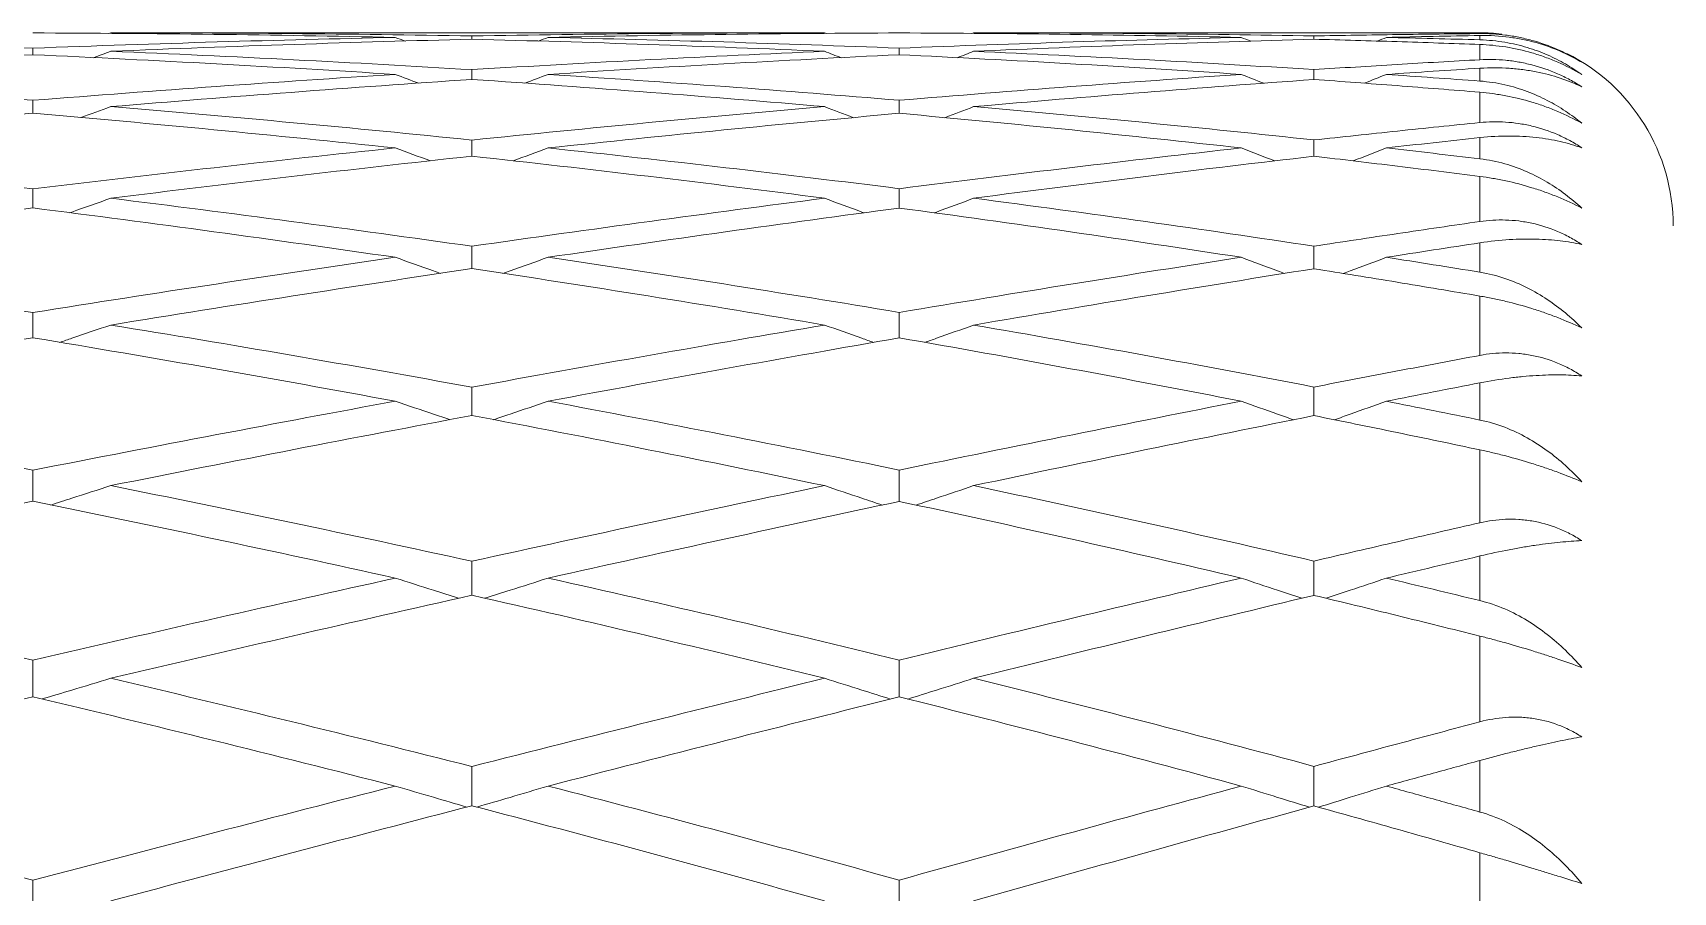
# Model space of a CAD drawing. Extents: x 6453 to 7582, y 0 to 827.
# Drawn here: x 6893.7 to 6902.19, y 230.31 to 234.76 of the extents above; entities that cross this region are included whole.
import ezdxf

# ---------------------------------------------------------------- set-up
doc = ezdxf.new("R2010")
doc.units = 0
doc.header["$LTSCALE"] = 30
doc.header["$MEASUREMENT"] = 0
doc.layers.add('1', color=7, linetype='CONTINUOUS')

msp = doc.modelspace()

# ---------------------------------------------------------------- linework, layer by layer
at = {"layer": '1', "color": 7, "linetype": 'Continuous', "lineweight": 18}
for p, q in [((6897.7934, 234.7633), (6894.099, 234.7633)), ((6901.1855, 234.7633), (6898.565, 234.7633))]:
    msp.add_line(p, q, dxfattribs=at)
at = {"layer": '1', "color": 7, "linetype": 'Continuous', "lineweight": 13}
msp.add_line((6901.1855, 234.7592), (6901.1855, 234.7633), dxfattribs=at)
at = {"layer": '1', "color": 7, "linetype": 'Continuous', "lineweight": 18}
for start, end in [(83.54815, 90), (0, 63.25173)]:
    msp.add_arc((6901.1855, 233.7633), 1, start, end, dxfattribs=at)
for points in [[(6895.5718, 234.7393), (6895.2584, 234.746), (6894.6323, 234.7565), (6894.0077, 234.7614), (6893.6958, 234.7625)], [(6894.0892, 234.7596), (6894.0925, 234.7608), (6894.0957, 234.7621), (6894.099, 234.7633)], [(6894.099, 234.7633), (6894.4098, 234.7633), (6895.032, 234.7606), (6895.6556, 234.7525), (6895.9678, 234.747)], [(6895.9678, 234.747), (6896.2802, 234.7525), (6896.8969, 234.7607), (6897.4973, 234.7633), (6897.7934, 234.7633)], [(6895.9678, 234.747), (6895.9678, 234.7414), (6895.9678, 234.7357), (6895.9678, 234.7301)], [(6898.1799, 234.7625), (6897.8851, 234.7614), (6897.2874, 234.7564), (6896.6734, 234.746), (6896.3624, 234.7393)], [(6897.8038, 234.7592), (6897.8003, 234.7605), (6897.7969, 234.7619), (6897.7934, 234.7633)], [(6899.95, 234.7393), (6899.6561, 234.7459), (6899.0671, 234.7564), (6898.476, 234.7614), (6898.1799, 234.7625)], [(6898.5556, 234.7595), (6898.5587, 234.7608), (6898.5619, 234.762), (6898.565, 234.7633)], [(6898.565, 234.7633), (6898.8597, 234.7633), (6899.448, 234.7606), (6900.0339, 234.7525), (6900.3263, 234.7471)], [(6900.3263, 234.7471), (6900.4721, 234.7498), (6900.7611, 234.7545), (6901.0449, 234.7579), (6901.1855, 234.7592)], [(6900.3263, 234.7471), (6900.3263, 234.7414), (6900.3263, 234.7357), (6900.3263, 234.73)], [(6901.1855, 234.7491), (6901.1049, 234.7477), (6900.9435, 234.7446), (6900.7818, 234.7411), (6900.7009, 234.7393)], [(6891.7811, 234.7393), (6892.1088, 234.7326), (6892.7557, 234.7165), (6893.3853, 234.6953), (6893.6958, 234.6835)], [(6893.6958, 234.6835), (6894.0187, 234.6958), (6894.6542, 234.7172), (6895.2693, 234.7329), (6895.5718, 234.7393)], [(6893.6958, 234.6835), (6893.6958, 234.6723), (6893.6958, 234.6611), (6893.6958, 234.6499)], [(6894.0103, 234.6343), (6894.0399, 234.6453), (6894.0695, 234.6564), (6894.099, 234.6674)], [(6895.9678, 234.7301), (6895.6661, 234.7225), (6895.0529, 234.7046), (6894.4202, 234.6808), (6894.099, 234.6674)], [(6894.099, 234.6674), (6894.4188, 234.6541), (6895.05, 234.6247), (6895.6646, 234.5906), (6895.9678, 234.5724)], [(6895.5718, 234.7393), (6895.5889, 234.7328), (6895.606, 234.7263), (6895.6231, 234.7198)], [(6897.7934, 234.6674), (6897.4892, 234.6807), (6896.8808, 234.7044), (6896.2721, 234.7224), (6895.9678, 234.7301)], [(6895.9678, 234.5724), (6896.2802, 234.5912), (6896.8969, 234.6258), (6897.4973, 234.6545), (6897.7934, 234.6674)], [(6896.3121, 234.72), (6896.3289, 234.7264), (6896.3457, 234.7329), (6896.3624, 234.7393)], [(6896.3624, 234.7393), (6896.6656, 234.7328), (6897.2718, 234.7171), (6897.8773, 234.6957), (6898.1799, 234.6836)], [(6897.7934, 234.6674), (6897.8221, 234.6562), (6897.8509, 234.645), (6897.8796, 234.6339)], [(6898.1799, 234.6836), (6898.4847, 234.6958), (6899.0844, 234.7172), (6899.6647, 234.7329), (6899.95, 234.7393)], [(6898.1799, 234.6836), (6898.1799, 234.6723), (6898.1799, 234.661), (6898.1799, 234.6497)], [(6898.4797, 234.634), (6898.5082, 234.6451), (6898.5366, 234.6563), (6898.565, 234.6674)], [(6900.3263, 234.73), (6900.0343, 234.7222), (6899.4488, 234.7039), (6898.8602, 234.6804), (6898.565, 234.6674)], [(6898.565, 234.6674), (6898.8597, 234.6544), (6899.448, 234.6256), (6900.0339, 234.5912), (6900.3263, 234.5726)], [(6899.9991, 234.7196), (6899.9828, 234.7262), (6899.9664, 234.7327), (6899.95, 234.7393)], [(6901.1855, 234.7028), (6901.0426, 234.708), (6900.7566, 234.7178), (6900.4698, 234.7262), (6900.3263, 234.73)], [(6900.6543, 234.7205), (6900.6699, 234.7267), (6900.6854, 234.733), (6900.7009, 234.7393)], [(6900.7009, 234.7393), (6900.7818, 234.7375), (6900.9434, 234.7335), (6901.1048, 234.7292), (6901.1855, 234.7269)], [(6901.1855, 234.7269), (6901.2303, 234.7256), (6901.3158, 234.7167), (6901.4317, 234.6889), (6901.5359, 234.6501), (6901.6288, 234.6031), (6901.6854, 234.5667), (6901.7123, 234.5475)], [(6893.6958, 234.6499), (6893.3853, 234.6358), (6892.7557, 234.6048), (6892.1088, 234.5679), (6891.7811, 234.5478)], [(6895.5718, 234.5478), (6895.2674, 234.5672), (6894.6504, 234.6037), (6894.0168, 234.6353), (6893.6958, 234.6499)], [(6895.9678, 234.5724), (6895.9678, 234.5555), (6895.9678, 234.5387), (6895.9678, 234.5218)], [(6898.1799, 234.6497), (6897.8779, 234.6353), (6897.273, 234.6038), (6896.6662, 234.5673), (6896.3624, 234.5478)], [(6899.95, 234.5478), (6899.6561, 234.5677), (6899.0671, 234.6045), (6898.476, 234.6356), (6898.1799, 234.6497)], [(6900.3263, 234.5726), (6900.4698, 234.5817), (6900.7566, 234.5995), (6901.0427, 234.616), (6901.1855, 234.6239)], [(6900.3263, 234.5726), (6900.3263, 234.5556), (6900.3263, 234.5386), (6900.3263, 234.5216)], [(6901.1855, 234.5798), (6901.1048, 234.5746), (6900.9434, 234.5642), (6900.7818, 234.5533), (6900.7009, 234.5478)], [(6891.7811, 234.5478), (6892.1089, 234.5278), (6892.7557, 234.4852), (6893.3853, 234.4382), (6893.6958, 234.4136)], [(6893.6958, 234.4136), (6894.0186, 234.4392), (6894.654, 234.487), (6895.2692, 234.5286), (6895.5718, 234.5478)], [(6895.9678, 234.5218), (6895.6566, 234.5008), (6895.0339, 234.4562), (6894.4107, 234.4068), (6894.099, 234.3809)], [(6895.5718, 234.5478), (6895.6123, 234.5325), (6895.6529, 234.5173), (6895.6935, 234.502)], [(6897.7934, 234.3809), (6897.4969, 234.4067), (6896.8961, 234.456), (6896.2798, 234.5007), (6895.9678, 234.5218)], [(6896.2416, 234.5021), (6896.282, 234.5173), (6896.3222, 234.5325), (6896.3624, 234.5478)], [(6896.3624, 234.5478), (6896.673, 234.5279), (6897.2865, 234.4856), (6897.8847, 234.4385), (6898.1799, 234.4138)], [(6898.1799, 234.4138), (6898.4764, 234.4386), (6899.068, 234.4858), (6899.6565, 234.528), (6899.95, 234.5478)], [(6900.3263, 234.5216), (6900.0341, 234.5006), (6899.4484, 234.4561), (6898.86, 234.4068), (6898.565, 234.3809)], [(6899.95, 234.5478), (6899.9889, 234.5324), (6900.0277, 234.517), (6900.0666, 234.5017)], [(6901.1855, 234.4554), (6901.0427, 234.4671), (6900.7566, 234.4899), (6900.4698, 234.5113), (6900.3263, 234.5216)], [(6900.5866, 234.5022), (6900.6248, 234.5174), (6900.6629, 234.5326), (6900.7009, 234.5478)], [(6900.7009, 234.5478), (6900.7818, 234.5423), (6900.9434, 234.531), (6901.1048, 234.5193), (6901.1855, 234.5134)], [(6901.1855, 234.5134), (6901.2303, 234.51), (6901.3158, 234.4966), (6901.4317, 234.4613), (6901.5359, 234.4144), (6901.6288, 234.3592), (6901.6854, 234.3171), (6901.7123, 234.2949)], [(6893.6958, 234.3467), (6893.6958, 234.369), (6893.6958, 234.3913), (6893.6958, 234.4136)], [(6898.1799, 234.4138), (6898.1799, 234.3914), (6898.1799, 234.3689), (6898.1799, 234.3464)], [(6893.6958, 234.3467), (6893.3756, 234.319), (6892.7363, 234.2614), (6892.0992, 234.1992), (6891.7811, 234.167)], [(6895.5718, 234.167), (6895.2582, 234.2), (6894.632, 234.2629), (6894.0075, 234.3197), (6893.6958, 234.3467)], [(6894.099, 234.3809), (6894.0475, 234.3619), (6893.9959, 234.343), (6893.9442, 234.3241)], [(6894.099, 234.3809), (6894.4186, 234.3543), (6895.0497, 234.2988), (6895.6645, 234.239), (6895.9678, 234.2081)], [(6895.9678, 234.2081), (6896.2726, 234.2392), (6896.8818, 234.2992), (6897.4897, 234.3545), (6897.7934, 234.3809)], [(6898.1799, 234.3464), (6897.878, 234.3189), (6897.2732, 234.2615), (6896.6663, 234.1992), (6896.3624, 234.167)], [(6897.7934, 234.3809), (6897.8432, 234.3618), (6897.893, 234.3428), (6897.943, 234.3237)], [(6899.95, 234.167), (6899.6621, 234.1992), (6899.0792, 234.2613), (6898.4821, 234.3188), (6898.1799, 234.3464)], [(6898.4164, 234.3238), (6898.466, 234.3427), (6898.5156, 234.3618), (6898.565, 234.3809)], [(6898.565, 234.3809), (6898.8655, 234.3545), (6899.4595, 234.2993), (6900.0397, 234.2395), (6900.3263, 234.2084)], [(6900.3263, 234.2084), (6900.4711, 234.2241), (6900.7592, 234.2549), (6901.0439, 234.2841), (6901.1855, 234.2984)], [(6891.7811, 234.167), (6892.0994, 234.1348), (6892.7368, 234.0674), (6893.3759, 233.994), (6893.6958, 233.9558)], [(6893.6958, 233.9558), (6894.0086, 233.9932), (6894.6341, 234.0659), (6895.2593, 234.1341), (6895.5718, 234.167)], [(6895.7535, 234.1002), (6895.6928, 234.1224), (6895.6322, 234.1447), (6895.5718, 234.167)], [(6895.9678, 234.2081), (6895.9678, 234.1802), (6895.9678, 234.1523), (6895.9678, 234.1245)], [(6896.1816, 234.1001), (6896.2421, 234.1224), (6896.3023, 234.1446), (6896.3624, 234.167)], [(6896.3624, 234.167), (6896.6727, 234.134), (6897.2859, 234.0659), (6897.8844, 233.9934), (6898.1799, 233.9562)], [(6898.1799, 233.9562), (6898.4813, 233.9942), (6899.0777, 234.0674), (6899.6614, 234.1347), (6899.95, 234.167)], [(6899.95, 234.167), (6900.0079, 234.1445), (6900.0657, 234.1221), (6900.1236, 234.0998)], [(6900.3263, 234.2084), (6900.3263, 234.1803), (6900.3263, 234.1522), (6900.3263, 234.1241)], [(6900.5289, 234.1), (6900.5864, 234.1223), (6900.6438, 234.1446), (6900.7009, 234.167)], [(6901.1855, 234.2207), (6901.1053, 234.212), (6900.9443, 234.1943), (6900.7822, 234.1762), (6900.7009, 234.167)], [(6900.7009, 234.167), (6900.7822, 234.1578), (6900.9443, 234.1393), (6901.1053, 234.1204), (6901.1855, 234.1108)], [(6895.9678, 234.1245), (6895.6568, 234.0905), (6895.0344, 234.0202), (6894.4109, 233.9453), (6894.099, 233.9068)], [(6897.7934, 233.9068), (6897.4892, 233.9461), (6896.8807, 234.0216), (6896.2721, 234.0912), (6895.9678, 234.1245)], [(6900.3263, 234.1241), (6900.0393, 234.0908), (6899.4588, 234.0213), (6898.8652, 233.9459), (6898.565, 233.9068)], [(6901.1855, 234.0195), (6901.044, 234.0375), (6900.7593, 234.0729), (6900.4712, 234.1072), (6900.3263, 234.1241)], [(6901.1855, 234.1108), (6901.2303, 234.1055), (6901.3158, 234.0877), (6901.4317, 234.0452), (6901.5359, 233.9908), (6901.6288, 233.928), (6901.6854, 233.8806), (6901.7123, 233.8558)], [(6894.099, 233.9068), (6894.4097, 233.8684), (6895.0318, 233.7886), (6895.6555, 233.7027), (6895.9678, 233.6581)], [(6895.9678, 233.6581), (6896.2772, 233.7023), (6896.8909, 233.788), (6897.4943, 233.8681), (6897.7934, 233.9068)], [(6898.565, 233.9068), (6898.8651, 233.8676), (6899.4587, 233.7871), (6900.0393, 233.7021), (6900.3263, 233.6586)], [(6893.6958, 233.8564), (6893.375, 233.8158), (6892.7351, 233.7325), (6892.0986, 233.6454), (6891.7811, 233.6009)], [(6895.5718, 233.6009), (6895.2584, 233.6466), (6894.6322, 233.7349), (6894.0077, 233.8169), (6893.6958, 233.8564)], [(6898.1799, 233.8559), (6897.8831, 233.8163), (6897.2833, 233.7342), (6896.6714, 233.6464), (6896.3624, 233.6009)], [(6899.95, 233.6009), (6899.6562, 233.6464), (6899.0672, 233.7343), (6898.4761, 233.8164), (6898.1799, 233.8559)], [(6900.3263, 233.6586), (6900.472, 233.6808), (6900.761, 233.7242), (6901.0449, 233.7659), (6901.1855, 233.7863)], [(6901.1855, 233.6758), (6901.1056, 233.6636), (6900.9449, 233.6389), (6900.7825, 233.6137), (6900.7009, 233.6009)], [(6891.7811, 233.6009), (6892.0995, 233.5563), (6892.737, 233.4641), (6893.376, 233.3658), (6893.6958, 233.3151)], [(6893.6958, 233.3151), (6894.0153, 233.3658), (6894.6475, 233.4642), (6895.266, 233.5563), (6895.5718, 233.6009)], [(6896.3624, 233.6009), (6896.6656, 233.5564), (6897.2717, 233.4643), (6897.8773, 233.3662), (6898.1799, 233.3156)], [(6898.1799, 233.3156), (6898.4846, 233.3666), (6899.0842, 233.4651), (6899.6646, 233.5568), (6899.95, 233.6009)], [(6900.7009, 233.6009), (6900.7822, 233.5882), (6900.9442, 233.5627), (6901.1052, 233.5367), (6901.1855, 233.5237)], [(6895.9678, 233.5424), (6895.6626, 233.4967), (6895.0459, 233.4023), (6894.4167, 233.302), (6894.099, 233.2503)], [(6897.7934, 233.2503), (6897.4892, 233.3021), (6896.8808, 233.4024), (6896.2721, 233.4967), (6895.9678, 233.5424)], [(6900.3263, 233.5418), (6900.0424, 233.4967), (6899.4651, 233.403), (6898.8683, 233.3024), (6898.565, 233.2503)], [(6901.1855, 233.4001), (6901.0427, 233.4245), (6900.7566, 233.4724), (6900.4698, 233.5189), (6900.3263, 233.5418)], [(6901.1855, 233.5237), (6901.2303, 233.5164), (6901.3158, 233.4945), (6901.4317, 233.4452), (6901.5359, 233.3839), (6901.6288, 233.3141), (6901.6854, 233.2621), (6901.7123, 233.2349)], [(6894.099, 233.2503), (6894.4097, 233.1998), (6895.032, 233.0957), (6895.6556, 232.9853), (6895.9678, 232.9285)], [(6895.9678, 232.9285), (6896.2802, 232.9855), (6896.8968, 233.096), (6897.4972, 233.1999), (6897.7934, 233.2503)], [(6898.565, 233.2503), (6898.8598, 233.1997), (6899.4481, 233.0956), (6900.034, 232.9857), (6900.3263, 232.9292)], [(6893.6958, 233.1842), (6893.3861, 233.133), (6892.7573, 233.0272), (6892.1097, 232.9142), (6891.7811, 232.8559)], [(6895.5718, 232.8559), (6895.2584, 232.9138), (6894.6323, 233.0263), (6894.0077, 233.1326), (6893.6958, 233.1842)], [(6898.1799, 233.1837), (6897.8851, 233.1323), (6897.2874, 233.0263), (6896.6735, 232.9138), (6896.3624, 232.8559)], [(6899.95, 232.8559), (6899.6561, 232.9135), (6899.0671, 233.0257), (6898.476, 233.132), (6898.1799, 233.1837)], [(6900.3263, 232.9292), (6900.4717, 232.9573), (6900.7603, 233.0128), (6901.0445, 233.0666), (6901.1855, 233.0931)], [(6901.1855, 232.9511), (6901.1054, 232.9355), (6900.9446, 232.904), (6900.7824, 232.872), (6900.7009, 232.8559)], [(6891.7811, 232.8559), (6892.0995, 232.7994), (6892.737, 232.6833), (6893.376, 232.5612), (6893.6958, 232.4985)], [(6893.6958, 232.4985), (6894.0184, 232.5618), (6894.6537, 232.6846), (6895.2691, 232.8), (6895.5718, 232.8559)], [(6896.3624, 232.8559), (6896.6656, 232.7994), (6897.2718, 232.6836), (6897.8773, 232.5617), (6898.1799, 232.4992)], [(6898.1799, 232.4992), (6898.4834, 232.5619), (6899.0819, 232.6841), (6899.6635, 232.7997), (6899.95, 232.8559)], [(6900.7009, 232.8559), (6900.7818, 232.8399), (6900.9434, 232.8076), (6901.1049, 232.7749), (6901.1855, 232.7584)], [(6895.9678, 232.7819), (6895.6658, 232.7249), (6895.0523, 232.6075), (6894.4199, 232.4829), (6894.099, 232.4187)], [(6897.7934, 232.4187), (6897.4892, 232.4823), (6896.8808, 232.6064), (6896.2722, 232.7244), (6895.9678, 232.7819)], [(6900.3263, 232.7813), (6900.0412, 232.7241), (6899.4627, 232.6066), (6898.8671, 232.4825), (6898.565, 232.4187)], [(6901.1855, 232.6039), (6901.0427, 232.6342), (6900.7566, 232.694), (6900.4698, 232.7524), (6900.3263, 232.7813)], [(6901.1855, 232.7584), (6901.2303, 232.7492), (6901.3158, 232.7234), (6901.4317, 232.668), (6901.5359, 232.6004), (6901.6288, 232.5245), (6901.6854, 232.4682), (6901.7123, 232.4391)], [(6894.099, 232.4187), (6894.4098, 232.3566), (6895.032, 232.2293), (6895.6556, 232.0957), (6895.9678, 232.0273)], [(6895.9678, 232.0273), (6896.2795, 232.0958), (6896.8955, 232.2294), (6897.4966, 232.3566), (6897.7934, 232.4187)], [(6898.565, 232.4187), (6898.8597, 232.3565), (6899.448, 232.2292), (6900.0339, 232.0962), (6900.3263, 232.0281)], [(6893.6958, 232.3376), (6893.3851, 232.2748), (6892.7552, 232.1457), (6892.1086, 232.0098), (6891.7811, 231.94)], [(6895.5718, 231.94), (6895.2584, 232.0095), (6894.6323, 232.1451), (6894.0077, 232.2745), (6893.6958, 232.3376)], [(6898.1799, 232.337), (6897.8849, 232.274), (6897.2869, 232.145), (6896.6732, 232.0094), (6896.3624, 231.94)], [(6899.95, 231.94), (6899.6561, 232.0091), (6899.0671, 232.1444), (6898.476, 232.2737), (6898.1799, 232.337)], [(6900.3263, 232.0281), (6900.4715, 232.062), (6900.76, 232.1289), (6901.0444, 232.1942), (6901.1855, 232.2265)], [(6901.1855, 232.0545), (6901.1054, 232.0357), (6900.9445, 231.9978), (6900.7823, 231.9594), (6900.7009, 231.94)], [(6891.7811, 231.94), (6892.0995, 231.8722), (6892.737, 231.7336), (6893.376, 231.5889), (6893.6958, 231.515)], [(6893.6958, 231.515), (6894.0162, 231.5892), (6894.6494, 231.7341), (6895.2669, 231.8724), (6895.5718, 231.94)], [(6896.3624, 231.94), (6896.6656, 231.8723), (6897.2718, 231.7339), (6897.8773, 231.5895), (6898.1799, 231.5158)], [(6898.1799, 231.5158), (6898.4829, 231.5897), (6899.0808, 231.7343), (6899.6629, 231.8725), (6899.95, 231.94)], [(6900.7009, 231.94), (6900.7818, 231.9208), (6900.9434, 231.8821), (6901.1048, 231.843), (6901.1855, 231.8233)], [(6895.9678, 231.8514), (6895.6638, 231.7829), (6895.0484, 231.6427), (6894.418, 231.496), (6894.099, 231.4211)], [(6897.7934, 231.4211), (6897.4892, 231.4959), (6896.8808, 231.6423), (6896.2722, 231.7827), (6895.9678, 231.8514)], [(6900.3263, 231.8506), (6900.0405, 231.7822), (6899.4612, 231.6422), (6898.8664, 231.4959), (6898.565, 231.4211)], [(6901.1855, 231.6396), (6901.0426, 231.6755), (6900.7566, 231.7466), (6900.4698, 231.8162), (6900.3263, 231.8506)], [(6901.1855, 231.8233), (6901.2303, 231.8124), (6901.3158, 231.7829), (6901.4317, 231.722), (6901.5359, 231.6489), (6901.6288, 231.5676), (6901.6854, 231.5078), (6901.7123, 231.4769)], [(6894.099, 231.4211), (6894.4098, 231.348), (6895.032, 231.199), (6895.6556, 231.0436), (6895.9678, 230.9644)], [(6895.9678, 230.9644), (6896.2792, 231.0436), (6896.8948, 231.1989), (6897.4962, 231.348), (6897.7934, 231.4211)], [(6898.565, 231.4211), (6898.8597, 231.3479), (6899.448, 231.1989), (6900.0339, 231.0441), (6900.3263, 230.9653)], [(6893.6958, 231.3259), (6893.3848, 231.2522), (6892.7547, 231.1015), (6892.1084, 230.9439), (6891.7811, 230.8633)], [(6895.5718, 230.8633), (6895.2584, 230.9436), (6894.6323, 231.1009), (6894.0077, 231.2519), (6893.6958, 231.3259)], [(6898.1799, 231.3252), (6897.8843, 231.2513), (6897.2857, 231.1004), (6896.6726, 230.9434), (6896.3624, 230.8633)], [(6899.95, 230.8633), (6899.6561, 230.9432), (6899.0671, 231.1), (6898.476, 231.251), (6898.1799, 231.3252)], [(6900.3263, 230.9653), (6900.4721, 231.0047), (6900.7611, 231.0825), (6901.0449, 231.1585), (6901.1855, 231.196)], [(6901.1855, 230.9959), (6901.1048, 230.9739), (6900.9434, 230.9298), (6900.7818, 230.8855), (6900.7009, 230.8633)], [(6891.7811, 230.8633), (6892.0994, 230.785), (6892.7368, 230.6254), (6893.3759, 230.4598), (6893.6958, 230.3754)], [(6893.6958, 230.3754), (6894.0158, 230.4599), (6894.6484, 230.6257), (6895.2665, 230.7851), (6895.5718, 230.8633)], [(6896.3624, 230.8633), (6896.6656, 230.7851), (6897.2718, 230.6257), (6897.8773, 230.4604), (6898.1799, 230.3763)], [(6898.1799, 230.3763), (6898.4847, 230.4611), (6899.0844, 230.6271), (6899.6647, 230.7858), (6899.95, 230.8633)], [(6900.7009, 230.8633), (6900.7818, 230.8411), (6900.9434, 230.7965), (6901.1048, 230.7514), (6901.1855, 230.7288)], [(6895.9678, 230.7611), (6895.6633, 230.682), (6895.0473, 230.5208), (6894.4174, 230.3535), (6894.099, 230.2683)], [(6897.7934, 230.2683), (6897.4892, 230.3535), (6896.8808, 230.5207), (6896.2721, 230.6819), (6895.9678, 230.7611)], [(6900.3263, 230.7602), (6900.0338, 230.6795), (6899.4478, 230.5168), (6898.8596, 230.3515), (6898.565, 230.2683)], [(6901.1855, 230.5178), (6901.0426, 230.5589), (6900.7566, 230.6404), (6900.4698, 230.7205), (6900.3263, 230.7602)], [(6901.1855, 230.7288), (6901.2303, 230.7162), (6901.3158, 230.6834), (6901.4317, 230.6175), (6901.5359, 230.5397), (6901.6288, 230.454), (6901.6854, 230.3913), (6901.7123, 230.359)], [(6893.6958, 230.3754), (6893.6958, 230.339), (6893.6958, 230.2661), (6893.6958, 230.1933), (6893.6958, 230.1568)], [(6898.1799, 230.3763), (6898.1799, 230.3397), (6898.18, 230.2666), (6898.18, 230.1934), (6898.18, 230.1568)]]:
    msp.add_open_spline(points, degree=3, dxfattribs=at)
for points, knots in [([(6901.1855, 234.7592), (6901.2292, 234.7596), (6901.2734, 234.7571), (6901.3406, 234.7485), (6901.3632, 234.7448), (6901.3972, 234.738), (6901.4086, 234.7355), (6901.4315, 234.73), (6901.443, 234.7271), (6901.4997, 234.7114), (6901.5439, 234.6956), (6901.6086, 234.6673), (6901.6298, 234.657), (6901.6613, 234.6404), (6901.6717, 234.6347), (6901.6922, 234.6229), (6901.7023, 234.6168), (6901.7123, 234.6106)], [0, 0, 0, 0, 0.25, 0.25, 0.375, 0.375, 0.4375, 0.4375, 0.5, 0.5, 0.75, 0.75, 0.875, 0.875, 0.9375, 0.9375, 1, 1, 1, 1]), ([(6901.7123, 234.6106), (6901.677, 234.6318), (6901.6398, 234.651), (6901.5612, 234.685), (6901.5198, 234.6999), (6901.4539, 234.7184), (6901.4313, 234.7239), (6901.3848, 234.7334), (6901.3611, 234.7374), (6901.2885, 234.747), (6901.2382, 234.7501), (6901.1855, 234.7491)], [0, 0, 0, 0, 0.25, 0.25, 0.5, 0.5, 0.625, 0.625, 0.75, 0.75, 1, 1, 1, 1]), ([(6901.7123, 234.5475), (6901.6725, 234.5712), (6901.6311, 234.5925), (6901.5663, 234.6206), (6901.5443, 234.6294), (6901.4994, 234.6456), (6901.4769, 234.6529), (6901.4094, 234.6725), (6901.3642, 234.6825), (6901.2963, 234.6934), (6901.2738, 234.6962), (6901.2293, 234.7006), (6901.2073, 234.702), (6901.1855, 234.7028)], [0, 0, 0, 0, 0.25, 0.25, 0.375, 0.375, 0.5, 0.5, 0.75, 0.75, 0.875, 0.875, 1, 1, 1, 1]), ([(6901.1855, 234.6239), (6901.2292, 234.6263), (6901.2734, 234.6256), (6901.3406, 234.6191), (6901.3632, 234.616), (6901.3972, 234.61), (6901.4086, 234.6078), (6901.4315, 234.6028), (6901.443, 234.6001), (6901.4997, 234.5854), (6901.5439, 234.57), (6901.6086, 234.5416), (6901.6298, 234.5312), (6901.6613, 234.5143), (6901.6717, 234.5084), (6901.6922, 234.4963), (6901.7023, 234.4901), (6901.7123, 234.4837)], [0, 0, 0, 0, 0.25, 0.25, 0.375, 0.375, 0.4375, 0.4375, 0.5, 0.5, 0.75, 0.75, 0.875, 0.875, 0.9375, 0.9375, 1, 1, 1, 1]), ([(6901.7123, 234.4837), (6901.677, 234.5006), (6901.6398, 234.5156), (6901.5612, 234.5417), (6901.5198, 234.5528), (6901.4539, 234.5657), (6901.4313, 234.5695), (6901.3848, 234.5756), (6901.3611, 234.578), (6901.2885, 234.5828), (6901.2382, 234.5831), (6901.1855, 234.5798)], [0, 0, 0, 0, 0.25, 0.25, 0.5, 0.5, 0.625, 0.625, 0.75, 0.75, 1, 1, 1, 1]), ([(6901.7123, 234.2949), (6901.6725, 234.3173), (6901.6311, 234.3377), (6901.5663, 234.3652), (6901.5443, 234.3739), (6901.4994, 234.3901), (6901.4769, 234.3975), (6901.4094, 234.4178), (6901.3642, 234.4288), (6901.2963, 234.4416), (6901.2738, 234.4452), (6901.2293, 234.4512), (6901.2073, 234.4536), (6901.1855, 234.4554)], [0, 0, 0, 0, 0.25, 0.25, 0.375, 0.375, 0.5, 0.5, 0.75, 0.75, 0.875, 0.875, 1, 1, 1, 1]), ([(6901.1855, 234.2984), (6901.2292, 234.3028), (6901.2734, 234.3038), (6901.3406, 234.2995), (6901.3632, 234.2972), (6901.3972, 234.2921), (6901.4086, 234.2901), (6901.4315, 234.2857), (6901.443, 234.2832), (6901.4997, 234.2695), (6901.5439, 234.2547), (6901.6086, 234.2266), (6901.6298, 234.2162), (6901.6613, 234.1992), (6901.6717, 234.1932), (6901.6922, 234.181), (6901.7023, 234.1746), (6901.7123, 234.1681)], [0, 0, 0, 0, 0.25, 0.25, 0.375, 0.375, 0.4375, 0.4375, 0.5, 0.5, 0.75, 0.75, 0.875, 0.875, 0.9375, 0.9375, 1, 1, 1, 1]), ([(6901.7123, 234.1681), (6901.677, 234.1805), (6901.6398, 234.1913), (6901.5612, 234.2091), (6901.5198, 234.2162), (6901.4539, 234.2236), (6901.4313, 234.2255), (6901.3848, 234.2281), (6901.3611, 234.2288), (6901.2885, 234.2289), (6901.2382, 234.2264), (6901.1855, 234.2207)], [0, 0, 0, 0, 0.25, 0.25, 0.5, 0.5, 0.625, 0.625, 0.75, 0.75, 1, 1, 1, 1]), ([(6901.7123, 233.8558), (6901.6725, 233.8767), (6901.6311, 233.8959), (6901.5663, 233.9225), (6901.5443, 233.9309), (6901.4994, 233.947), (6901.4769, 233.9544), (6901.4094, 233.9752), (6901.3642, 233.987), (6901.2963, 234.0016), (6901.2738, 234.0059), (6901.2293, 234.0135), (6901.2073, 234.0168), (6901.1855, 234.0195)], [0, 0, 0, 0, 0.25, 0.25, 0.375, 0.375, 0.5, 0.5, 0.75, 0.75, 0.875, 0.875, 1, 1, 1, 1]), ([(6893.6958, 233.9558), (6893.6958, 233.9239), (6893.6958, 233.8907), (6893.6958, 233.8576), (6893.6958, 233.8564)], [0, 0, 0, 0, 0.963567, 1, 1, 1, 1]), ([(6893.8869, 233.8313), (6893.8907, 233.8326), (6893.9616, 233.8577), (6894.0322, 233.8829), (6894.099, 233.9068)], [0, 0, 0, 0, 0.052273, 1, 1, 1, 1]), ([(6897.9977, 233.831), (6897.9938, 233.8325), (6897.9256, 233.8576), (6897.8575, 233.8829), (6897.7934, 233.9068)], [0, 0, 0, 0, 0.056272, 1, 1, 1, 1]), ([(6898.1799, 233.9562), (6898.1799, 233.9242), (6898.1799, 233.8908), (6898.1799, 233.8574), (6898.1799, 233.856)], [0, 0, 0, 0, 0.957965, 1, 1, 1, 1]), ([(6898.3613, 233.8308), (6898.3652, 233.8323), (6898.4334, 233.8575), (6898.5013, 233.8828), (6898.565, 233.9068)], [0, 0, 0, 0, 0.057799, 1, 1, 1, 1]), ([(6901.1855, 233.7863), (6901.2292, 233.7926), (6901.2734, 233.7953), (6901.3406, 233.7933), (6901.3632, 233.7917), (6901.3972, 233.7875), (6901.4086, 233.7859), (6901.4315, 233.782), (6901.443, 233.7798), (6901.4997, 233.7674), (6901.5439, 233.7533), (6901.6086, 233.7257), (6901.6298, 233.7155), (6901.6613, 233.6985), (6901.6717, 233.6926), (6901.6922, 233.6803), (6901.7023, 233.6739), (6901.7123, 233.6673)], [0, 0, 0, 0, 0.25, 0.25, 0.375, 0.375, 0.4375, 0.4375, 0.5, 0.5, 0.75, 0.75, 0.875, 0.875, 0.9375, 0.9375, 1, 1, 1, 1]), ([(6895.9678, 233.6581), (6895.9678, 233.6253), (6895.9678, 233.5867), (6895.9678, 233.5481), (6895.9678, 233.5424)], [0, 0, 0, 0, 0.851854, 1, 1, 1, 1]), ([(6900.3263, 233.6586), (6900.3263, 233.6257), (6900.3263, 233.5868), (6900.3263, 233.5478), (6900.3263, 233.5418)], [0, 0, 0, 0, 0.846246, 1, 1, 1, 1]), ([(6901.7123, 233.6673), (6901.677, 233.6751), (6901.6398, 233.6814), (6901.5612, 233.6908), (6901.5198, 233.6939), (6901.4539, 233.6956), (6901.4313, 233.6957), (6901.3848, 233.6948), (6901.3611, 233.6938), (6901.2885, 233.6892), (6901.2382, 233.6838), (6901.1855, 233.6758)], [0, 0, 0, 0, 0.25, 0.25, 0.5, 0.5, 0.625, 0.625, 0.75, 0.75, 1, 1, 1, 1]), ([(6895.8063, 233.5177), (6895.794, 233.522), (6895.7156, 233.5497), (6895.6375, 233.5775), (6895.5718, 233.6009)], [0, 0, 0, 0, 0.157585, 1, 1, 1, 1]), ([(6896.1285, 233.5175), (6896.1409, 233.5219), (6896.2191, 233.5496), (6896.2971, 233.5775), (6896.3624, 233.6009)], [0, 0, 0, 0, 0.158758, 1, 1, 1, 1]), ([(6900.1743, 233.5172), (6900.1623, 233.5216), (6900.0875, 233.5494), (6900.0128, 233.5774), (6899.95, 233.6009)], [0, 0, 0, 0, 0.161008, 1, 1, 1, 1]), ([(6900.478, 233.5172), (6900.4901, 233.5217), (6900.5646, 233.5495), (6900.6389, 233.5774), (6900.7009, 233.6009)], [0, 0, 0, 0, 0.161755, 1, 1, 1, 1]), ([(6901.7123, 233.2349), (6901.6725, 233.254), (6901.6311, 233.2719), (6901.5663, 233.2972), (6901.5443, 233.3053), (6901.4994, 233.3211), (6901.4769, 233.3285), (6901.4094, 233.3495), (6901.3642, 233.3619), (6901.2963, 233.3782), (6901.2738, 233.3832), (6901.2293, 233.3923), (6901.2073, 233.3964), (6901.1855, 233.4001)], [0, 0, 0, 0, 0.25, 0.25, 0.375, 0.375, 0.5, 0.5, 0.75, 0.75, 0.875, 0.875, 1, 1, 1, 1]), ([(6893.6958, 233.3151), (6893.6958, 233.2815), (6893.6958, 233.2379), (6893.6958, 233.1942), (6893.6958, 233.1842)], [0, 0, 0, 0, 0.770844, 1, 1, 1, 1]), ([(6898.1799, 233.3156), (6898.1799, 233.2819), (6898.1799, 233.2379), (6898.18, 233.1939), (6898.18, 233.1837)], [0, 0, 0, 0, 0.766763, 1, 1, 1, 1]), ([(6893.8356, 233.1604), (6893.8564, 233.1675), (6893.9445, 233.1974), (6894.0322, 233.2274), (6894.099, 233.2503)], [0, 0, 0, 0, 0.23646, 1, 1, 1, 1]), ([(6898.0471, 233.1601), (6898.0268, 233.1673), (6897.942, 233.1973), (6897.8575, 233.2274), (6897.7934, 233.2503)], [0, 0, 0, 0, 0.239453, 1, 1, 1, 1]), ([(6898.3121, 233.1599), (6898.3324, 233.1671), (6898.417, 233.1972), (6898.5013, 233.2273), (6898.565, 233.2503)], [0, 0, 0, 0, 0.240501, 1, 1, 1, 1]), ([(6901.1855, 233.0931), (6901.2292, 233.1013), (6901.2734, 233.1057), (6901.3406, 233.106), (6901.3632, 233.1051), (6901.3972, 233.1019), (6901.4086, 233.1006), (6901.4315, 233.0974), (6901.443, 233.0954), (6901.4997, 233.0844), (6901.5439, 233.0712), (6901.6086, 233.0445), (6901.6298, 233.0345), (6901.6613, 233.0178), (6901.6717, 233.0119), (6901.6922, 232.9997), (6901.7023, 232.9933), (6901.7123, 232.9867)], [0, 0, 0, 0, 0.25, 0.25, 0.375, 0.375, 0.4375, 0.4375, 0.5, 0.5, 0.75, 0.75, 0.875, 0.875, 0.9375, 0.9375, 1, 1, 1, 1]), ([(6901.7123, 232.9867), (6901.677, 232.9899), (6901.6398, 232.9917), (6901.5612, 232.9925), (6901.5198, 232.9915), (6901.4539, 232.9875), (6901.4313, 232.9858), (6901.3848, 232.9814), (6901.3611, 232.9787), (6901.2885, 232.9694), (6901.2382, 232.9614), (6901.1855, 232.9511)], [0, 0, 0, 0, 0.25, 0.25, 0.5, 0.5, 0.625, 0.625, 0.75, 0.75, 1, 1, 1, 1]), ([(6895.9678, 232.7819), (6895.9678, 232.7964), (6895.9678, 232.8453), (6895.9678, 232.8942), (6895.9678, 232.9285)], [0, 0, 0, 0, 0.296471, 1, 1, 1, 1]), ([(6900.3263, 232.9292), (6900.3263, 232.8947), (6900.3263, 232.8454), (6900.3263, 232.7961), (6900.3263, 232.7813)], [0, 0, 0, 0, 0.6993, 1, 1, 1, 1]), ([(6895.5718, 232.8559), (6895.6375, 232.8335), (6895.7316, 232.8016), (6895.826, 232.7698), (6895.8545, 232.7602)], [0, 0, 0, 0, 0.699424, 1, 1, 1, 1]), ([(6896.3624, 232.8559), (6896.2971, 232.8335), (6896.2032, 232.8015), (6896.109, 232.7696), (6896.0805, 232.7601)], [0, 0, 0, 0, 0.698722, 1, 1, 1, 1]), ([(6900.2202, 232.7597), (6900.1929, 232.7694), (6900.1028, 232.8013), (6900.0128, 232.8334), (6899.95, 232.8559)], [0, 0, 0, 0, 0.303667, 1, 1, 1, 1]), ([(6900.4321, 232.7596), (6900.4595, 232.7694), (6900.5494, 232.8013), (6900.6389, 232.8335), (6900.7009, 232.8559)], [0, 0, 0, 0, 0.304484, 1, 1, 1, 1]), ([(6901.7123, 232.4391), (6901.6725, 232.4561), (6901.6311, 232.4725), (6901.5663, 232.4962), (6901.5443, 232.504), (6901.4994, 232.5192), (6901.4769, 232.5265), (6901.4094, 232.5476), (6901.3642, 232.5605), (6901.2963, 232.5782), (6901.2738, 232.5838), (6901.2293, 232.5943), (6901.2073, 232.5993), (6901.1855, 232.6039)], [0, 0, 0, 0, 0.25, 0.25, 0.375, 0.375, 0.5, 0.5, 0.75, 0.75, 0.875, 0.875, 1, 1, 1, 1]), ([(6893.6958, 232.4985), (6893.6958, 232.4636), (6893.6958, 232.41), (6893.6958, 232.3563), (6893.6958, 232.3377)], [0, 0, 0, 0, 0.651703, 1, 1, 1, 1]), ([(6898.18, 232.337), (6898.18, 232.356), (6898.1799, 232.4101), (6898.1799, 232.4641), (6898.1799, 232.4992)], [0, 0, 0, 0, 0.351424, 1, 1, 1, 1]), ([(6893.7885, 232.3184), (6893.8251, 232.3301), (6893.9289, 232.3634), (6894.0322, 232.3969), (6894.099, 232.4187)], [0, 0, 0, 0, 0.351715, 1, 1, 1, 1]), ([(6897.7934, 232.4187), (6897.8575, 232.397), (6897.957, 232.3634), (6898.0569, 232.3299), (6898.0923, 232.3181)], [0, 0, 0, 0, 0.645917, 1, 1, 1, 1]), ([(6898.565, 232.4187), (6898.5013, 232.3969), (6898.4021, 232.3633), (6898.3025, 232.3298), (6898.2671, 232.3179)], [0, 0, 0, 0, 0.645317, 1, 1, 1, 1]), ([(6901.1855, 232.2265), (6901.2292, 232.2365), (6901.2734, 232.2426), (6901.3406, 232.2451), (6901.3632, 232.2449), (6901.3972, 232.2428), (6901.4086, 232.2418), (6901.4315, 232.2392), (6901.443, 232.2376), (6901.4997, 232.2281), (6901.5439, 232.2159), (6901.6086, 232.1904), (6901.6298, 232.1807), (6901.6613, 232.1644), (6901.6717, 232.1587), (6901.6922, 232.1467), (6901.7023, 232.1404), (6901.7123, 232.1339)], [0, 0, 0, 0, 0.25, 0.25, 0.375, 0.375, 0.4375, 0.4375, 0.5, 0.5, 0.75, 0.75, 0.875, 0.875, 0.9375, 0.9375, 1, 1, 1, 1]), ([(6901.7123, 232.1339), (6901.677, 232.1323), (6901.6398, 232.1297), (6901.5612, 232.1219), (6901.5198, 232.1169), (6901.4539, 232.1072), (6901.4313, 232.1037), (6901.3848, 232.0958), (6901.3611, 232.0915), (6901.2885, 232.0776), (6901.2382, 232.0669), (6901.1855, 232.0545)], [0, 0, 0, 0, 0.25, 0.25, 0.5, 0.5, 0.625, 0.625, 0.75, 0.75, 1, 1, 1, 1]), ([(6895.9678, 232.0273), (6895.9678, 231.9918), (6895.9678, 231.9332), (6895.9678, 231.8746), (6895.9678, 231.8514)], [0, 0, 0, 0, 0.605864, 1, 1, 1, 1]), ([(6900.3263, 232.0281), (6900.3263, 231.9925), (6900.3263, 231.9333), (6900.3263, 231.8742), (6900.3263, 231.8506)], [0, 0, 0, 0, 0.602567, 1, 1, 1, 1]), ([(6895.8993, 231.8358), (6895.8559, 231.8495), (6895.7464, 231.8842), (6895.6375, 231.919), (6895.5718, 231.94)], [0, 0, 0, 0, 0.395918, 1, 1, 1, 1]), ([(6896.0359, 231.8357), (6896.0793, 231.8494), (6896.1885, 231.8841), (6896.2971, 231.9189), (6896.3624, 231.94)], [0, 0, 0, 0, 0.396351, 1, 1, 1, 1]), ([(6900.2628, 231.8353), (6900.2213, 231.8491), (6900.1171, 231.8838), (6900.0128, 231.9189), (6899.95, 231.94)], [0, 0, 0, 0, 0.398542, 1, 1, 1, 1]), ([(6900.3895, 231.8352), (6900.4312, 231.8491), (6900.5353, 231.8839), (6900.6389, 231.9189), (6900.7009, 231.94)], [0, 0, 0, 0, 0.399096, 1, 1, 1, 1]), ([(6901.7123, 231.4769), (6901.6725, 231.4917), (6901.6311, 231.5064), (6901.5663, 231.5284), (6901.5443, 231.5357), (6901.4994, 231.5502), (6901.4769, 231.5573), (6901.4094, 231.5782), (6901.3642, 231.5915), (6901.2963, 231.6105), (6901.2738, 231.6166), (6901.2293, 231.6284), (6901.2073, 231.6341), (6901.1855, 231.6396)], [0, 0, 0, 0, 0.25, 0.25, 0.375, 0.375, 0.5, 0.5, 0.75, 0.75, 0.875, 0.875, 1, 1, 1, 1]), ([(6893.6958, 231.515), (6893.6958, 231.4792), (6893.6958, 231.4161), (6893.6958, 231.3531), (6893.6958, 231.3259)], [0, 0, 0, 0, 0.569233, 1, 1, 1, 1]), ([(6898.1799, 231.5158), (6898.1799, 231.4798), (6898.1799, 231.4163), (6898.18, 231.3527), (6898.18, 231.3252)], [0, 0, 0, 0, 0.566753, 1, 1, 1, 1]), ([(6893.7443, 231.3142), (6893.7957, 231.3295), (6893.9143, 231.365), (6894.0322, 231.4007), (6894.099, 231.4211)], [0, 0, 0, 0, 0.432111, 1, 1, 1, 1]), ([(6898.1348, 231.3138), (6898.0852, 231.3292), (6897.9711, 231.3649), (6897.8575, 231.4008), (6897.7934, 231.4211)], [0, 0, 0, 0, 0.434249, 1, 1, 1, 1]), ([(6898.2248, 231.3137), (6898.2743, 231.3291), (6898.3881, 231.3648), (6898.5013, 231.4007), (6898.565, 231.4211)], [0, 0, 0, 0, 0.434559, 1, 1, 1, 1]), ([(6901.1855, 231.196), (6901.2292, 231.2076), (6901.2734, 231.2153), (6901.3406, 231.2201), (6901.3632, 231.2206), (6901.3972, 231.2196), (6901.4086, 231.2189), (6901.4315, 231.217), (6901.443, 231.2158), (6901.4997, 231.2079), (6901.5439, 231.1967), (6901.6086, 231.1727), (6901.6298, 231.1635), (6901.6613, 231.1478), (6901.6717, 231.1423), (6901.6922, 231.1306), (6901.7023, 231.1246), (6901.7123, 231.1182)], [0, 0, 0, 0, 0.25, 0.25, 0.375, 0.375, 0.4375, 0.4375, 0.5, 0.5, 0.75, 0.75, 0.875, 0.875, 0.9375, 0.9375, 1, 1, 1, 1]), ([(6901.7123, 231.1182), (6901.677, 231.1119), (6901.6398, 231.1048), (6901.5612, 231.0885), (6901.5198, 231.0795), (6901.4539, 231.0643), (6901.4313, 231.0589), (6901.3848, 231.0477), (6901.3611, 231.0418), (6901.2885, 231.0235), (6901.2382, 231.0103), (6901.1855, 230.9959)], [0, 0, 0, 0, 0.25, 0.25, 0.5, 0.5, 0.625, 0.625, 0.75, 0.75, 1, 1, 1, 1]), ([(6895.9678, 230.9644), (6895.9678, 230.9281), (6895.9678, 230.8604), (6895.9678, 230.7926), (6895.9678, 230.7611)], [0, 0, 0, 0, 0.535405, 1, 1, 1, 1]), ([(6900.3263, 230.9653), (6900.3263, 230.9289), (6900.3263, 230.8605), (6900.3263, 230.7922), (6900.3263, 230.7602)], [0, 0, 0, 0, 0.532764, 1, 1, 1, 1]), ([(6895.5718, 230.8633), (6895.6375, 230.8438), (6895.7605, 230.8074), (6895.8842, 230.7712), (6895.9418, 230.7543)], [0, 0, 0, 0, 0.534938, 1, 1, 1, 1]), ([(6895.9936, 230.7543), (6896.0511, 230.7711), (6896.1745, 230.8073), (6896.2971, 230.8438), (6896.3624, 230.8633)], [0, 0, 0, 0, 0.46524, 1, 1, 1, 1]), ([(6900.3033, 230.7538), (6900.2483, 230.7707), (6900.1306, 230.8071), (6900.0128, 230.8437), (6899.95, 230.8633)], [0, 0, 0, 0, 0.467466, 1, 1, 1, 1]), ([(6900.3491, 230.7538), (6900.4043, 230.7708), (6900.5219, 230.8072), (6900.6389, 230.8438), (6900.7009, 230.8633)], [0, 0, 0, 0, 0.467705, 1, 1, 1, 1]), ([(6901.7123, 230.359), (6901.6725, 230.3714), (6901.6311, 230.3843), (6901.5663, 230.4042), (6901.5443, 230.411), (6901.4994, 230.4247), (6901.4769, 230.4315), (6901.4094, 230.4519), (6901.3642, 230.4655), (6901.2963, 230.4856), (6901.2738, 230.4922), (6901.2293, 230.5052), (6901.2073, 230.5115), (6901.1855, 230.5178)], [0, 0, 0, 0, 0.25, 0.25, 0.375, 0.375, 0.5, 0.5, 0.75, 0.75, 0.875, 0.875, 1, 1, 1, 1])]:
    msp.add_open_spline(points, degree=3, knots=knots, dxfattribs=at)
at = {"layer": '1', "color": 7, "linetype": 'Continuous', "lineweight": 13}
for points, weights in [([(6901.1855, 234.7269), (6901.1855, 234.7406), (6901.1855, 234.7491)], [1, 0.999926457479, 1]), ([(6901.1855, 234.6239), (6901.1855, 234.6715), (6901.1855, 234.7028)], [1, 0.999767428635, 1]), ([(6901.1855, 234.5134), (6901.1855, 234.5491), (6901.1855, 234.5798)], [1, 0.999926457479, 1]), ([(6901.1855, 234.2984), (6901.1855, 234.3848), (6901.1855, 234.4554)], [1, 0.999767428635, 1]), ([(6901.1855, 234.1108), (6901.1855, 234.1682), (6901.1855, 234.2207)], [1, 0.999926457479, 1]), ([(6901.1855, 233.7863), (6901.1855, 233.9106), (6901.1855, 234.0195)], [1, 0.999767428635, 1]), ([(6901.1855, 233.5237), (6901.1855, 233.6021), (6901.1855, 233.6758)], [1, 0.999926457479, 1]), ([(6901.1855, 233.0931), (6901.1855, 233.254), (6901.1855, 233.4001)], [1, 0.999767428635, 1]), ([(6901.1855, 232.7584), (6901.1855, 232.857), (6901.1855, 232.9511)], [1, 0.999926457479, 1]), ([(6901.1855, 232.2265), (6901.1855, 232.4223), (6901.1855, 232.6039)], [1, 0.999767428635, 1]), ([(6901.1855, 231.8233), (6901.1855, 231.9411), (6901.1855, 232.0545)], [1, 0.999926457478, 1]), ([(6901.1855, 231.196), (6901.1855, 231.4244), (6901.1855, 231.6396)], [1, 0.999767428635, 1]), ([(6901.1855, 230.7288), (6901.1855, 230.8643), (6901.1855, 230.9959)], [1, 0.999926457479, 1]), ([(6901.1855, 230.0128), (6901.1855, 230.2713), (6901.1855, 230.5178)], [1, 0.999767428635, 1])]:
    msp.add_rational_spline(points, weights, degree=2, dxfattribs=at)

doc.saveas('drawing.dxf')
